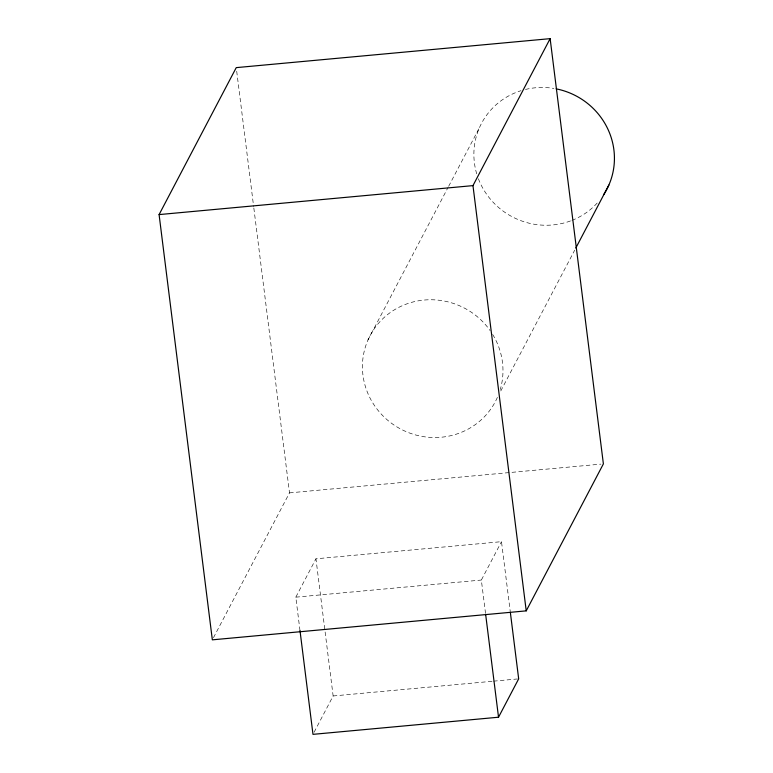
<?xml version="1.0" encoding="UTF-8"?>
<svg xmlns="http://www.w3.org/2000/svg" width="773" height="773" viewBox="0 0 773 773"><rect width="100%" height="100%" fill="white"/><g stroke="black" fill="none" stroke-linecap="round" stroke-linejoin="round"><path stroke-width="0.58" stroke-dasharray="3.87 2.9" d="M368.006 339.927L448.089 187.375M448.649 186.312L479.453 127.642M213.464 637.706L289.508 492.874L253.805 207.773M299.992 630.575L295.808 597.171L315.954 558.802L501.493 541.67L510.161 610.854M314.109 732.215L333.134 695.971L315.954 558.802M500.769 390.964L574.697 250.152M485.531 613.443L481.347 580.05L501.493 541.67M289.508 492.874L600.979 464.119M295.808 597.171L481.347 580.05M333.134 695.971L492.333 681.274M493.532 681.168L517.475 678.955M236.702 71.222L253.65 206.584M497.406 397.361A70.797 68.353 27.7 0 1 393.815 424.899A70.797 68.353 27.7 0 1 382.335 319.191A70.797 68.353 27.7 0 1 490.159 330.622M492.681 334.458A70.797 68.353 27.7 0 1 500.266 389.515M597.22 203.009A70.797 68.353 27.7 0 1 571.624 220.518M570.503 220.943A70.797 68.353 27.7 0 1 478.187 178.215M476.738 173.896A70.797 68.353 27.7 0 1 521.012 90.683M525.418 89.455A70.797 68.353 27.7 0 1 553.912 88.441"/><path stroke-width="1.16" d="M159.093 214.594L236.248 67.628L550.134 38.65L603.384 463.897L526.229 610.863L212.343 639.841L159.093 214.594L472.97 185.617L550.134 38.65M575.817 248.017L608.853 185.076M299.992 630.575L312.988 734.35L498.527 717.218L518.673 678.849L510.306 612.052M472.97 185.617L526.229 610.863M485.676 614.641L498.527 717.218M556.164 88.847A70.797 68.353 27.7 0 1 603.761 194.525"/></g></svg>
